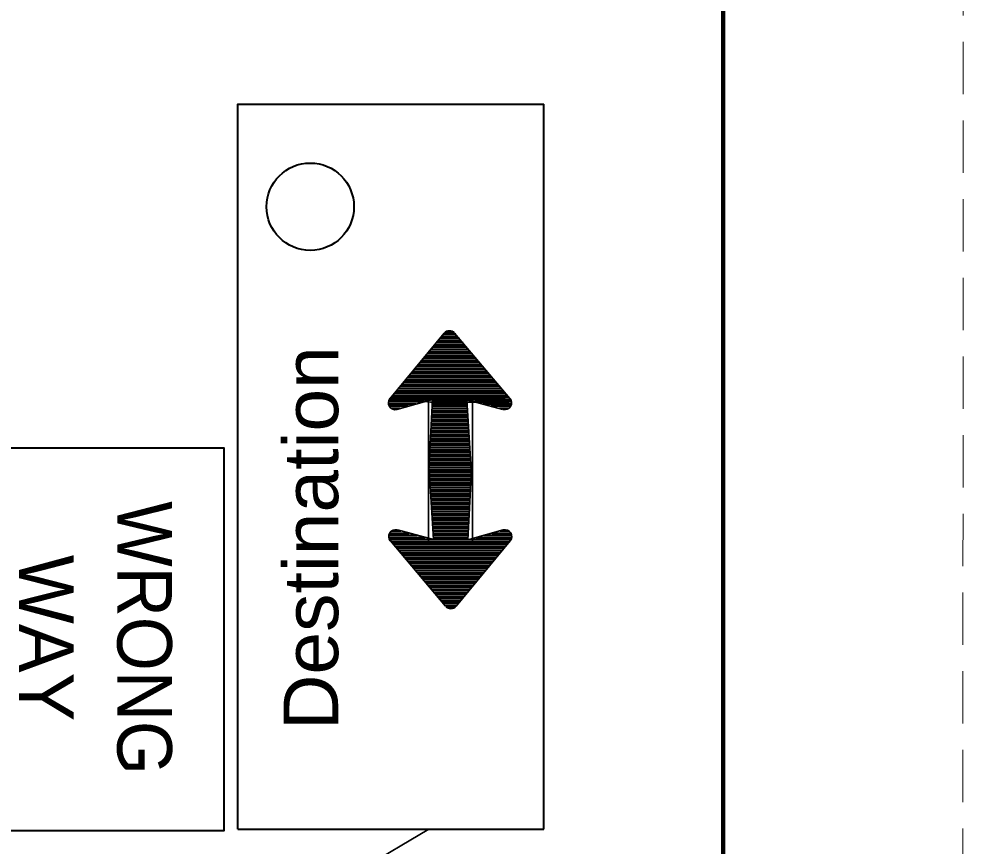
# Model space of a CAD drawing. Extents: x 930 to 1610, y -455 to -15.
# Drawn here: x 1566.82 to 1610.03, y -145.29 to -107.44 of the extents above; entities that cross this region are included whole.
import ezdxf
from ezdxf.enums import TextEntityAlignment as Align

# ---------------------------------------------------------------- set-up
doc = ezdxf.new("R2010")
doc.units = 0
doc.header["$LTSCALE"] = 0.8
doc.linetypes.add('MEDIUM_DASHED', pattern=[4.5, 3, -1.5])
doc.layers.add('1', color=7, linetype='Continuous', lineweight=53)
doc.layers.add('61', color=7, linetype='Continuous', lineweight=35)

msp = doc.modelspace()

# ---------------------------------------------------------------- linework, layer by layer
at = {"layer": '1', "linetype": 'MEDIUM_DASHED', "lineweight": 13}
msp.add_line((1610.0327, -14.8872), (1610.0127, -454.9072), dxfattribs=at)
at = {"layer": '1', "lineweight": 40}
for p, q in [((1590.8416, -144.5113), (1590.8416, -111.3392)), ((1587.1514, -122.2668), (1585.9114, -122.2668)), ((1586.5714, -122.2668), (1585.9114, -122.2668)), ((1587.0614, -122.1667), (1586.0014, -122.1667)), ((1586.5714, -122.1667), (1586.0014, -122.1667)), ((1586.9814, -122.0667), (1586.0814, -122.0667)), ((1586.5714, -122.0667), (1586.0814, -122.0667)), ((1586.8914, -121.9667), (1586.1614, -121.9667)), ((1586.5714, -121.9667), (1586.1614, -121.9667)), ((1586.8114, -121.8667), (1586.2414, -121.8667)), ((1586.5714, -121.8667), (1586.2414, -121.8667)), ((1587.4714, -122.6667), (1585.5814, -122.6667)), ((1586.5714, -122.6667), (1585.5814, -122.6667)), ((1587.3914, -122.5667), (1585.6614, -122.5667)), ((1586.5714, -122.5667), (1585.6614, -122.5667)), ((1587.3114, -122.4667), (1585.7514, -122.4667)), ((1586.5714, -122.4667), (1585.7514, -122.4667)), ((1587.2314, -122.3667), (1585.8314, -122.3667)), ((1586.5714, -122.3667), (1585.8314, -122.3667)), ((1587.8114, -123.0667), (1585.2514, -123.0667)), ((1586.5714, -123.0667), (1585.2514, -123.0667)), ((1587.7314, -122.9667), (1585.3314, -122.9667)), ((1586.5714, -122.9667), (1585.3314, -122.9667)), ((1587.6414, -122.8667), (1585.4214, -122.8667)), ((1586.5714, -122.8667), (1585.4214, -122.8667)), ((1587.5614, -122.7668), (1585.5014, -122.7668)), ((1586.5714, -122.7668), (1585.5014, -122.7668)), ((1588.2414, -123.5667), (1584.8414, -123.5667)), ((1586.5714, -123.5667), (1584.8414, -123.5667)), ((1588.1514, -123.4667), (1584.9214, -123.4667)), ((1586.5714, -123.4667), (1584.9214, -123.4667)), ((1588.0714, -123.3667), (1585.0014, -123.3667)), ((1586.5714, -123.3667), (1585.0014, -123.3667)), ((1587.9814, -123.2668), (1585.0914, -123.2668)), ((1586.5714, -123.2668), (1585.0914, -123.2668)), ((1587.9014, -123.1667), (1585.1714, -123.1667)), ((1586.5714, -123.1667), (1585.1714, -123.1667)), ((1588.5714, -123.9667), (1584.5114, -123.9667)), ((1586.5714, -123.9667), (1584.5114, -123.9667)), ((1588.4914, -123.8667), (1584.5914, -123.8667)), ((1586.5714, -123.8667), (1584.5914, -123.8667)), ((1588.4114, -123.7668), (1584.6714, -123.7668)), ((1586.5714, -123.7668), (1584.6714, -123.7668)), ((1588.3214, -123.6667), (1584.7614, -123.6667)), ((1586.5714, -123.6667), (1584.7614, -123.6667)), ((1588.9114, -124.3667), (1584.1814, -124.3667)), ((1586.5714, -124.3667), (1584.1814, -124.3667)), ((1588.8314, -124.2668), (1584.2614, -124.2668)), ((1586.5714, -124.2668), (1584.2614, -124.2668)), ((1588.7414, -124.1667), (1584.3414, -124.1667)), ((1586.5714, -124.1667), (1584.3414, -124.1667)), ((1588.6614, -124.0667), (1584.4214, -124.0667)), ((1586.5714, -124.0667), (1584.4214, -124.0667)), ((1589.2514, -124.7668), (1583.8514, -124.7668)), ((1586.5714, -124.7668), (1583.8514, -124.7668)), ((1589.1714, -124.6667), (1583.9314, -124.6667)), ((1586.5714, -124.6667), (1583.9314, -124.6667)), ((1589.0814, -124.5667), (1584.0114, -124.5667)), ((1586.5714, -124.5667), (1584.0114, -124.5667)), ((1589.0014, -124.4667), (1584.0914, -124.4667)), ((1586.5714, -124.4667), (1584.0914, -124.4667)), ((1586.5714, -124.8667), (1585.7514, -124.8667)), ((1585.3614, -124.9667), (1583.7414, -124.9667)), ((1585.3614, -124.9667), (1583.7414, -124.9667)), ((1584.9914, -125.0667), (1583.7414, -125.0667)), ((1584.9914, -125.0667), (1583.7414, -125.0667)), ((1587.3514, -125.2668), (1585.7314, -125.2668)), ((1586.5714, -125.2668), (1585.7314, -125.2668)), ((1587.3414, -125.0667), (1585.7414, -125.0667)), ((1586.5714, -125.0667), (1585.7414, -125.0667)), ((1587.3414, -125.1667), (1585.7414, -125.1667)), ((1586.5714, -125.1667), (1585.7414, -125.1667)), ((1587.3314, -124.9667), (1585.7514, -124.9667)), ((1586.5714, -124.9667), (1585.7514, -124.9667)), ((1589.3614, -124.9667), (1587.6914, -124.9667)), ((1589.3214, -125.1667), (1588.4414, -125.1667)), ((1587.3714, -125.6667), (1585.7114, -125.6667)), ((1586.5714, -125.6667), (1585.7114, -125.6667)), ((1587.3614, -125.4667), (1585.7214, -125.4667)), ((1586.5714, -125.4667), (1585.7214, -125.4667)), ((1587.3714, -125.5667), (1585.7214, -125.5667)), ((1586.5714, -125.5667), (1585.7214, -125.5667)), ((1587.3614, -125.3667), (1585.7314, -125.3667)), ((1586.5714, -125.3667), (1585.7314, -125.3667)), ((1587.3914, -126.0667), (1585.6914, -126.0667)), ((1586.5714, -126.0667), (1585.6914, -126.0667)), ((1587.4014, -126.1667), (1585.6914, -126.1667)), ((1586.5714, -126.1667), (1585.6914, -126.1667)), ((1587.3914, -125.8667), (1585.7014, -125.8667)), ((1586.5714, -125.8667), (1585.7014, -125.8667)), ((1587.3914, -125.9667), (1585.7014, -125.9667)), ((1586.5714, -125.9667), (1585.7014, -125.9667)), ((1587.3814, -125.7668), (1585.7114, -125.7668)), ((1586.5714, -125.7668), (1585.7114, -125.7668)), ((1587.4214, -126.5667), (1585.6614, -126.5667)), ((1586.5714, -126.5667), (1585.6614, -126.5667)), ((1587.4214, -126.4667), (1585.6714, -126.4667)), ((1586.5714, -126.4667), (1585.6714, -126.4667)), ((1587.4014, -126.2668), (1585.6814, -126.2668)), ((1586.5714, -126.2668), (1585.6814, -126.2668)), ((1587.4114, -126.3667), (1585.6814, -126.3667)), ((1586.5714, -126.3667), (1585.6814, -126.3667)), ((1587.4514, -126.9667), (1585.6414, -126.9667)), ((1586.5714, -126.9667), (1585.6414, -126.9667)), ((1587.4314, -126.7668), (1585.6514, -126.7668)), ((1586.5714, -126.7668), (1585.6514, -126.7668)), ((1587.4414, -126.8667), (1585.6514, -126.8667)), ((1586.5714, -126.8667), (1585.6514, -126.8667)), ((1587.4314, -126.6667), (1585.6614, -126.6667)), ((1586.5714, -126.6667), (1585.6614, -126.6667)), ((1587.4714, -127.3667), (1585.6214, -127.3667)), ((1586.5714, -127.3667), (1585.6214, -127.3667)), ((1587.4814, -127.4667), (1585.6214, -127.4667)), ((1586.5714, -127.4667), (1585.6214, -127.4667)), ((1587.4614, -127.1667), (1585.6314, -127.1667)), ((1586.5714, -127.1667), (1585.6314, -127.1667)), ((1587.4714, -127.2668), (1585.6314, -127.2668)), ((1586.5714, -127.2668), (1585.6314, -127.2668)), ((1587.4514, -127.0667), (1585.6414, -127.0667)), ((1586.5714, -127.0667), (1585.6414, -127.0667)), ((1587.5014, -127.7668), (1585.6014, -127.7668)), ((1586.5714, -127.7668), (1585.6014, -127.7668)), ((1587.5014, -127.8667), (1585.6014, -127.8667)), ((1586.5714, -127.8667), (1585.6014, -127.8667)), ((1587.4814, -127.5667), (1585.6114, -127.5667)), ((1586.5714, -127.5667), (1585.6114, -127.5667)), ((1587.4914, -127.6667), (1585.6114, -127.6667)), ((1586.5714, -127.6667), (1585.6114, -127.6667)), ((1587.5214, -128.0667), (1585.5814, -128.0667)), ((1586.5714, -128.0667), (1585.5814, -128.0667)), ((1585.5901, -128.066), (1587.5301, -128.066)), ((1587.5114, -127.9667), (1585.5914, -127.9667)), ((1586.5714, -127.9667), (1585.5914, -127.9667)), ((1585.6001, -128.166), (1587.5201, -128.166)), ((1585.6101, -128.266), (1587.5101, -128.266)), ((1586.5401, -128.066), (1587.5301, -128.066)), ((1586.5401, -128.166), (1587.5201, -128.166)), ((1586.5401, -128.266), (1587.5101, -128.266)), ((1585.6101, -128.366), (1587.5101, -128.366)), ((1585.6201, -128.466), (1587.5001, -128.466)), ((1585.6301, -128.566), (1587.5001, -128.566)), ((1585.6301, -128.666), (1587.4901, -128.666)), ((1585.6401, -128.766), (1587.4901, -128.766)), ((1586.5401, -128.366), (1587.5101, -128.366)), ((1586.5401, -128.466), (1587.5001, -128.466)), ((1586.5401, -128.566), (1587.5001, -128.566)), ((1586.5401, -128.666), (1587.4901, -128.666)), ((1586.5401, -128.766), (1587.4901, -128.766)), ((1585.6401, -128.866), (1587.4801, -128.866)), ((1585.6501, -128.966), (1587.4801, -128.966)), ((1585.6601, -129.066), (1587.4701, -129.066)), ((1585.6601, -129.166), (1587.4701, -129.166)), ((1586.5401, -128.866), (1587.4801, -128.866)), ((1586.5401, -128.966), (1587.4801, -128.966)), ((1586.5401, -129.066), (1587.4701, -129.066)), ((1586.5401, -129.166), (1587.4701, -129.166)), ((1585.6701, -129.266), (1587.4601, -129.266)), ((1585.6801, -129.366), (1587.4601, -129.366)), ((1585.6801, -129.466), (1587.4501, -129.466)), ((1585.6901, -129.566), (1587.4501, -129.566)), ((1586.5401, -129.266), (1587.4601, -129.266)), ((1586.5401, -129.366), (1587.4601, -129.366)), ((1586.5401, -129.466), (1587.4501, -129.466)), ((1586.5401, -129.566), (1587.4501, -129.566)), ((1585.6901, -129.666), (1587.4401, -129.666)), ((1585.7001, -129.766), (1587.4301, -129.766)), ((1585.7101, -129.866), (1587.4301, -129.866)), ((1585.7101, -129.966), (1587.4201, -129.966)), ((1585.7201, -130.066), (1587.4201, -130.066)), ((1586.5401, -129.666), (1587.4401, -129.666)), ((1586.5401, -129.766), (1587.4301, -129.766)), ((1586.5401, -129.866), (1587.4301, -129.866)), ((1586.5401, -129.966), (1587.4201, -129.966)), ((1586.5401, -130.066), (1587.4201, -130.066)), ((1585.7201, -130.166), (1587.4101, -130.166)), ((1585.7201, -130.266), (1587.4101, -130.266)), ((1585.7301, -130.366), (1587.4001, -130.366)), ((1585.7401, -130.466), (1587.4001, -130.466)), ((1586.5401, -130.166), (1587.4101, -130.166)), ((1586.5401, -130.266), (1587.4101, -130.266)), ((1586.5401, -130.366), (1587.4001, -130.366)), ((1586.5401, -130.466), (1587.4001, -130.466)), ((1585.7401, -130.566), (1587.3901, -130.566)), ((1585.7501, -130.666), (1587.3901, -130.666)), ((1585.7501, -130.766), (1587.3801, -130.766)), ((1585.7601, -130.866), (1587.3801, -130.866)), ((1586.5401, -130.566), (1587.3901, -130.566)), ((1586.5401, -130.666), (1587.3901, -130.666)), ((1586.5401, -130.766), (1587.3801, -130.766)), ((1586.5401, -130.866), (1587.3801, -130.866)), ((1583.7501, -131.166), (1585.4201, -131.166)), ((1583.7901, -130.966), (1584.6701, -130.966)), ((1583.8601, -131.366), (1589.2601, -131.366)), ((1585.7701, -130.966), (1587.3701, -130.966)), ((1585.7701, -131.066), (1587.3701, -131.066)), ((1585.7801, -131.166), (1587.3601, -131.166)), ((1586.5401, -130.966), (1587.3701, -130.966)), ((1586.5401, -131.066), (1587.3701, -131.066)), ((1586.5401, -131.166), (1587.3601, -131.166)), ((1586.5401, -131.266), (1587.3601, -131.266)), ((1586.5401, -131.366), (1589.2601, -131.366)), ((1587.7501, -131.166), (1589.3701, -131.166)), ((1587.7501, -131.166), (1589.3701, -131.166)), ((1588.1201, -131.066), (1589.3701, -131.066)), ((1588.1201, -131.066), (1589.3701, -131.066)), ((1583.9401, -131.466), (1589.1801, -131.466)), ((1584.0301, -131.566), (1589.1001, -131.566)), ((1584.1101, -131.666), (1589.0201, -131.666)), ((1584.2001, -131.766), (1588.9301, -131.766)), ((1586.5401, -131.466), (1589.1801, -131.466)), ((1586.5401, -131.566), (1589.1001, -131.566)), ((1586.5401, -131.666), (1589.0201, -131.666)), ((1586.5401, -131.766), (1588.9301, -131.766)), ((1584.2801, -131.866), (1588.8501, -131.866)), ((1584.3701, -131.966), (1588.7701, -131.966)), ((1584.4501, -132.066), (1588.6901, -132.066)), ((1584.5401, -132.166), (1588.6001, -132.166)), ((1586.5401, -131.866), (1588.8501, -131.866)), ((1586.5401, -131.966), (1588.7701, -131.966)), ((1586.5401, -132.066), (1588.6901, -132.066)), ((1586.5401, -132.166), (1588.6001, -132.166)), ((1584.6201, -132.266), (1588.5201, -132.266)), ((1584.7001, -132.366), (1588.4401, -132.366)), ((1584.7901, -132.466), (1588.3501, -132.466)), ((1584.8701, -132.566), (1588.2701, -132.566)), ((1586.5401, -132.266), (1588.5201, -132.266)), ((1586.5401, -132.366), (1588.4401, -132.366)), ((1586.5401, -132.466), (1588.3501, -132.466)), ((1586.5401, -132.566), (1588.2701, -132.566)), ((1584.9601, -132.666), (1588.1901, -132.666)), ((1585.0401, -132.766), (1588.1101, -132.766)), ((1585.1301, -132.866), (1588.0201, -132.866)), ((1585.2101, -132.966), (1587.9401, -132.966)), ((1585.3001, -133.066), (1587.8601, -133.066)), ((1586.5401, -132.666), (1588.1901, -132.666)), ((1586.5401, -132.766), (1588.1101, -132.766)), ((1586.5401, -132.866), (1588.0201, -132.866)), ((1586.5401, -132.966), (1587.9401, -132.966)), ((1586.5401, -133.066), (1587.8601, -133.066)), ((1585.3801, -133.166), (1587.7801, -133.166)), ((1585.4701, -133.266), (1587.6901, -133.266)), ((1585.5501, -133.366), (1587.6101, -133.366)), ((1585.6401, -133.466), (1587.5301, -133.466)), ((1586.5401, -133.166), (1587.7801, -133.166)), ((1586.5401, -133.266), (1587.6901, -133.266)), ((1586.5401, -133.366), (1587.6101, -133.366)), ((1586.5401, -133.466), (1587.5301, -133.466)), ((1585.7201, -133.566), (1587.4501, -133.566)), ((1585.8001, -133.666), (1587.3601, -133.666)), ((1585.8801, -133.766), (1587.2801, -133.766)), ((1585.9601, -133.866), (1587.2001, -133.866)), ((1586.5401, -133.566), (1587.4501, -133.566)), ((1586.5401, -133.666), (1587.3601, -133.666)), ((1586.5401, -133.766), (1587.2801, -133.766)), ((1586.5401, -133.866), (1587.2001, -133.866)), ((1586.0501, -133.966), (1587.1101, -133.966)), ((1586.1301, -134.066), (1587.0301, -134.066)), ((1586.2201, -134.166), (1586.9501, -134.166)), ((1586.3001, -134.266), (1586.8701, -134.266)), ((1586.5401, -133.966), (1587.1101, -133.966)), ((1586.5401, -134.066), (1587.0301, -134.066)), ((1586.5401, -134.166), (1586.9501, -134.166)), ((1586.5401, -134.266), (1586.8701, -134.266)), ((1576.8416, -144.5113), (1590.8416, -144.5113))]:
    msp.add_line(p, q, dxfattribs=at)
at = {"layer": '1', "lineweight": 35}
for p, q in [((1583.8014, -124.8167), (1586.2814, -121.8167)), ((1586.7614, -121.8167), (1589.2914, -124.8067)), ((1583.8419, -124.7712), (1589.0819, -124.7712)), ((1586.3501, -134.316), (1583.8201, -131.326)), ((1589.3101, -131.316), (1586.8301, -134.316)), ((1577.558, -149.2662), (1585.5818, -144.5113))]:
    msp.add_line(p, q, dxfattribs=at)
at = {"layer": '1', "lineweight": 40}
for points in [[(1576.8416, -144.5113), (1576.8416, -111.3392), (1590.8416, -111.3392)], [(1586.5714, -121.7668), (1586.3514, -121.7668), (1586.3414, -121.7668)], [(1586.7014, -121.7668), (1586.7214, -121.7668), (1586.7014, -121.7668), (1586.3514, -121.7668), (1586.3514, -121.7668)], [(1585.7214, -124.8667), (1583.7814, -124.8667), (1583.7714, -124.8667)], [(1585.7214, -124.8667), (1583.7814, -124.8667), (1583.7714, -124.8667)], [(1589.3314, -124.8667), (1589.3214, -124.8667), (1587.3214, -124.8667), (1585.7514, -124.8667)], [(1584.6314, -125.1667), (1583.7814, -125.1667), (1583.7714, -125.1667)], [(1584.6314, -125.1667), (1583.7814, -125.1667), (1583.7714, -125.1667)], [(1584.2714, -125.2668), (1583.8714, -125.2668), (1583.8614, -125.2668)], [(1584.2714, -125.2668), (1583.8714, -125.2668), (1583.8614, -125.2668)], [(1589.3614, -125.0667), (1589.3514, -125.0667), (1588.0714, -125.0667)], [(1589.2314, -125.2668), (1589.2214, -125.2668), (1588.8114, -125.2668)], [(1583.8801, -130.866), (1583.8901, -130.866), (1584.3001, -130.866)], [(1588.8401, -130.866), (1589.2401, -130.866), (1589.2501, -130.866)], [(1588.8401, -130.866), (1589.2401, -130.866), (1589.2501, -130.866)], [(1583.7501, -131.066), (1583.7601, -131.066), (1585.0401, -131.066)], [(1583.7801, -131.266), (1583.7901, -131.266), (1585.7901, -131.266), (1587.3601, -131.266)], [(1587.3901, -131.266), (1589.3301, -131.266), (1589.3401, -131.266)], [(1587.3901, -131.266), (1589.3301, -131.266), (1589.3401, -131.266)], [(1588.4801, -130.966), (1589.3301, -130.966), (1589.3401, -130.966)], [(1588.4801, -130.966), (1589.3301, -130.966), (1589.3401, -130.966)], [(1586.4101, -134.366), (1586.3901, -134.366), (1586.4101, -134.366), (1586.7601, -134.366), (1586.7601, -134.366)], [(1586.5401, -134.366), (1586.7601, -134.366), (1586.7701, -134.366)]]:
    msp.add_lwpolyline(points, dxfattribs=at)
at = {"layer": '1', "lineweight": 35}
for points in [[(1589.2419, -124.9712), (1589.2319, -124.9712), (1587.2319, -124.9712), (1585.6619, -124.9712), (1583.8419, -124.7712)], [(1588.9714, -125.3067), (1587.3214, -124.8667), (1587.5214, -128.0667), (1585.5814, -128.0667), (1585.7514, -124.8567), (1584.1214, -125.3067)], [(1584.1401, -130.826), (1585.7901, -131.266), (1585.5901, -128.066), (1587.5301, -128.066), (1587.3601, -131.276), (1588.9901, -130.826)]]:
    msp.add_lwpolyline(points, dxfattribs=at)
msp.add_lwpolyline([(1585.5684, -124.7447), (1587.5787, -124.7447), (1587.5787, -131.4096), (1585.5684, -131.4096)], close=True, dxfattribs=at)
at = {"layer": '1', "lineweight": 40}
msp.add_lwpolyline([(1564.7221, -127.0744), (1564.7221, -144.5744), (1576.2221, -144.5744), (1576.2221, -127.0744)], close=True, dxfattribs=at)
msp.add_circle((1580.154, -116.0322), 2, dxfattribs=at)
at = {"layer": '1', "lineweight": 35}
for centre, start, end in [((1586.5212, -122.015), 40.25653, 140.40471), ((1584.042, -125.0107), 140.43005, 285.55122), ((1589.056, -125.0071), 255.11373, 40.25762), ((1584.0555, -131.1257), 75.11373, 220.25762), ((1589.0695, -131.122), 320.43005, 105.55122), ((1586.5903, -134.1178), 220.25653, 320.40471)]:
    msp.add_arc(centre, 0.31, start, end, dxfattribs=at)
at = {"layer": '61', "lineweight": 158}
msp.add_line((1599.0527, -24.8872), (1599.0727, -444.9272), dxfattribs=at)

# ---------------------------------------------------------------- texts
at = {"layer": '1'}
for s, rotation, width, p in [('Destination', 90, 1.05, (1581.4321, -131.1972)), ('WRONG', 270, 0.95, (1571.323, -135.7733))]:
    msp.add_text(s, height=2.5, rotation=rotation, dxfattribs=dict(at, width=width)).set_placement(p, align=Align.CENTER)
msp.add_text('WAY', height=2.5, rotation=270, dxfattribs=at).set_placement((1566.823, -135.7733), align=Align.CENTER)

doc.saveas('drawing.dxf')
